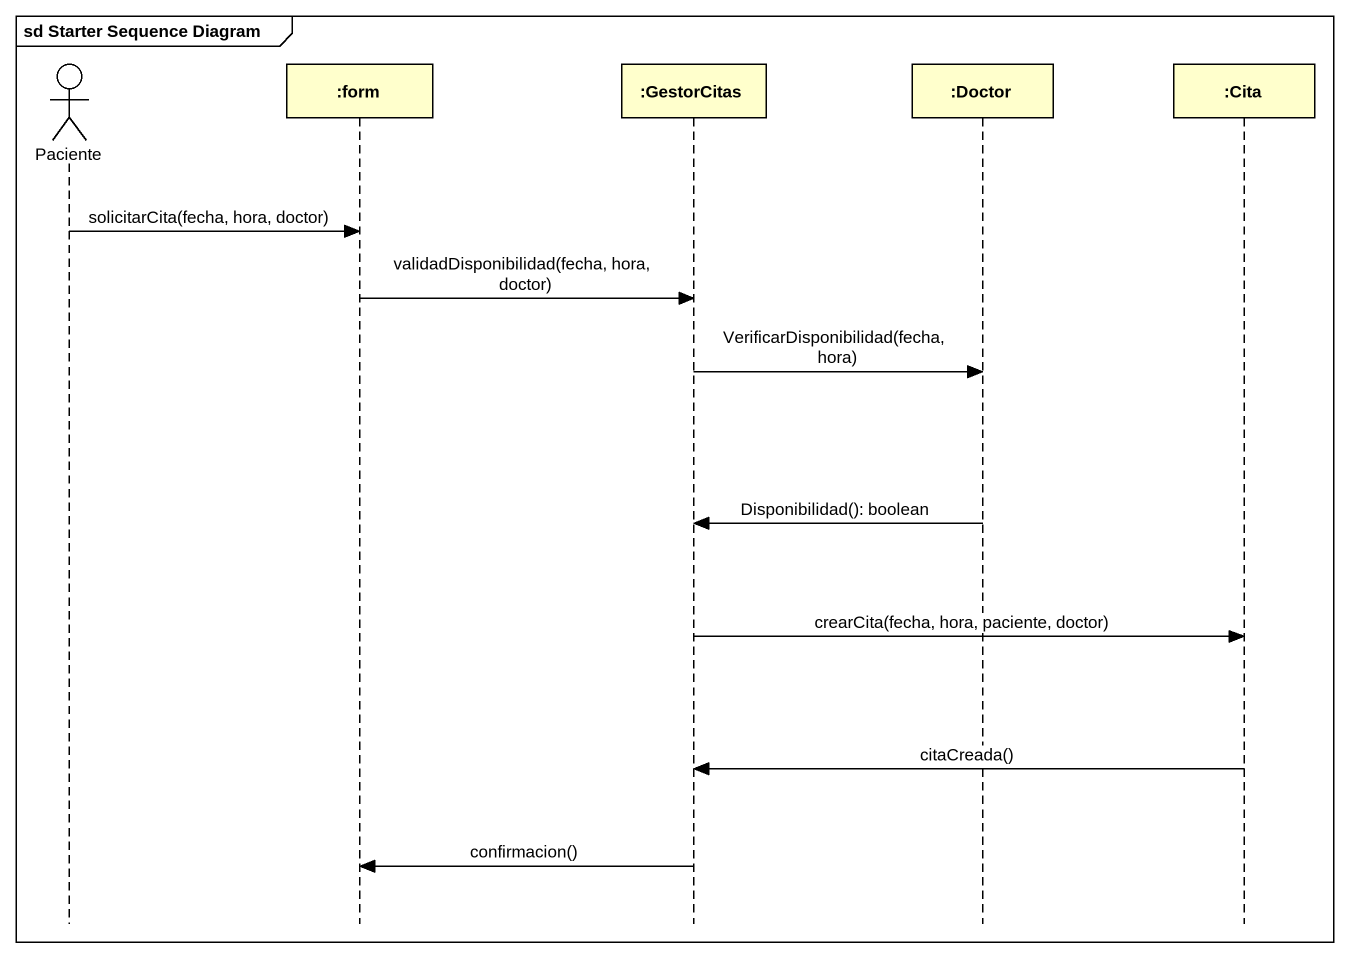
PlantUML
@startuml
mainframe sd Starter Sequence Diagram
hide footbox
actor Paciente
participant ":form" as form
participant ":GestorCitas" as GestorCitas
participant ":Doctor" as Doctor
participant ":Cita" as Cita

Paciente -> form : solicitarCita(fecha, hora, doctor)
form -> GestorCitas : validadDisponibilidad(fecha, hora, doctor)
GestorCitas -> Doctor : VerificarDisponibilidad(fecha, hora)
Doctor -> GestorCitas : Disponibilidad(): boolean
GestorCitas -> Cita : crearCita(fecha, hora, paciente, doctor)
Cita -> GestorCitas : citaCreada()
GestorCitas -> form : confirmacion()
@enduml
